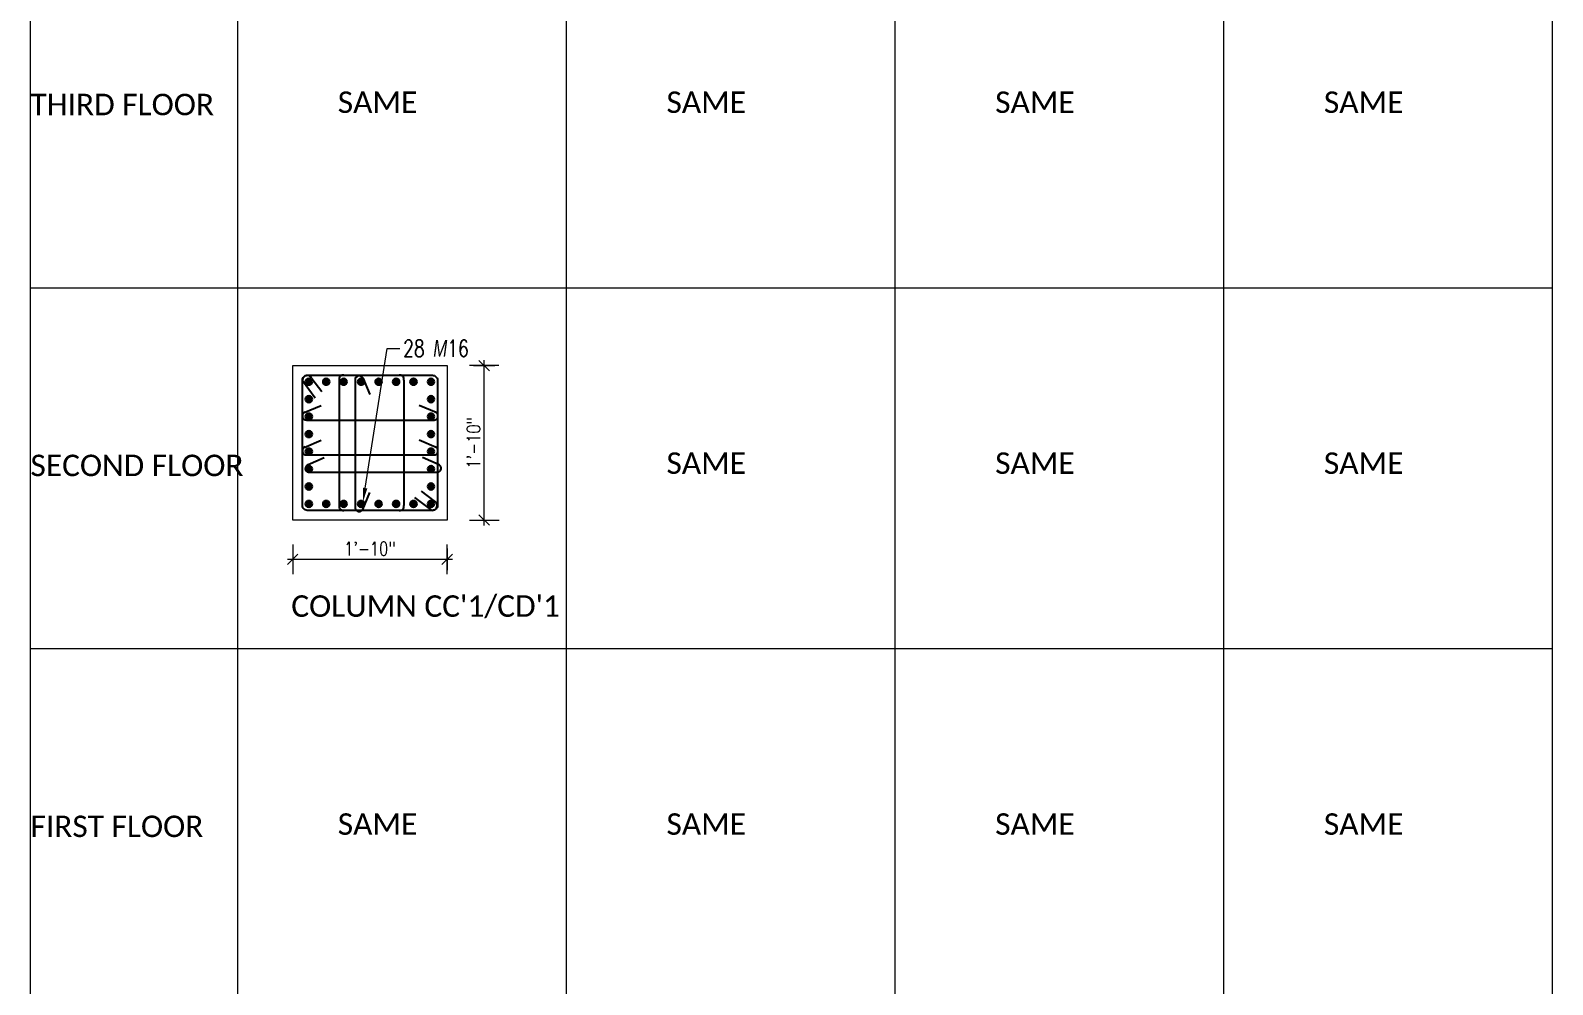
# Model space of a CAD drawing. Header units: inches. Extents: x 0 to 162649, y -36601 to -26324.
# Drawn here: x 144384.5 to 144597.5, y -29473.5 to -29340 of the extents above; entities that cross this region are included whole.
import ezdxf
from ezdxf import colors
from ezdxf.entities.mleader import LeaderData, LeaderLine
from ezdxf.math import Vec2, Vec3

# ---------------------------------------------------------------- set-up
doc = ezdxf.new("R2010")
doc.units = ezdxf.units.IN
doc.header["$MEASUREMENT"] = 0
for name, color, linetype, lineweight in [('Column', 211, 'Continuous', 9), ('dimention', 1, 'Continuous', 13), ('Line', 31, 'Continuous', 5), ('OL_AR_Text', 140, 'Continuous', 5), ('Rein', 3, 'Continuous', 30), ('Stirrups', 191, 'Continuous', 25), ('TEXT', 7, 'Continuous', 9)]:
    doc.layers.add(name, color=color, linetype=linetype, lineweight=lineweight)
doc.styles.add('1-8 Annotative Text', font='calibri.ttf', dxfattribs={"height": 0.125})
doc.styles.add('DIM', font='simplex.shx', dxfattribs={"width": 0.75})
doc.styles.add('rmtext', font='romans.shx', dxfattribs={"width": 0.8})
doc.dimstyles.new('DIM-24', dxfattribs={"dimscale": 24, "dimtxt": 0.078125, "dimasz": 0.0625, "dimexe": 0.0625, "dimexo": 0.015625, "dimgap": 0.015625, "dimtad": 1, "dimdec": 1, "dimzin": 3, "dimdsep": 46, "dimlunit": 4, "dimtxsty": 'rmtext', "dimblk": 'OBLIQUE', "dimcen": 0.09375, "dimdle": 0.03125, "dimclrd": 1, "dimclre": 1, "dimclrt": 2, "dimadec": 0, "dimazin": 0, "dimtfac": 0.75, "dimtdec": 1, "dimtix": 1, "dimtmove": 0, "dimatfit": 3, "dimfxl": 0.0625, "dimfxlon": 1, "dimfrac": 1, "dimtolj": 1, "dimtzin": 0, "dimlwd": -1, "dimlwe": 5, "dimarcsym": 0})

# ---------------------------------------------------------------- blocks, each defined once
blk = doc.blocks.new('_Oblique')
for p, q in [((-0.49, -0.49), (0.49, 0.49)), ((0, -1.37), (0, 1.38))]:
    blk.add_line(p, q)
blk = doc.blocks.new('*D809')
at = {"layer": 'Defpoints', "color": 0, "transparency": 16777216}
for p in [(144421.17, -29408.5), (144442.77, -29408.5), (144442.77, -29414)]:
    blk.add_point(p, dxfattribs=at)
at = {"layer": 'dimention', "color": 1, "lineweight": 5, "transparency": 16777216}
for p, q in [((144421.17, -29412.5), (144421.17, -29415.5)), ((144442.77, -29412.5), (144442.77, -29415.5))]:
    blk.add_line(p, q, dxfattribs=at)
at = {"layer": 'dimention', "color": 1, "transparency": 16777216}
blk.add_line((144420.42, -29414), (144443.52, -29414), dxfattribs=at)
at = {"layer": 'dimention', "color": 1, "transparency": 16777216, "xscale": 1.5, "yscale": 1.5, "zscale": 1.5, "rotation": 180}
blk.add_blockref('_Oblique', (144421.17, -29414), dxfattribs=at)
at = {"layer": 'dimention', "color": 1, "transparency": 16777216, "xscale": 1.5, "yscale": 1.5, "zscale": 1.5}
blk.add_blockref('_Oblique', (144442.77, -29414), dxfattribs=at)
at = {"layer": 'dimention', "color": 2, "transparency": 16777216, "insert": (144431.97, -29412.51), "char_height": 1.875, "attachment_point": 5, "style": 'rmtext'}
blk.add_mtext('\\A1;1\'-10"', dxfattribs=at)
blk = doc.blocks.new('*D810')
at = {"layer": 'Defpoints', "color": 0, "transparency": 16777216}
for p in [(144442.77, -29386.9), (144447.97, -29386.9), (144442.77, -29408.5)]:
    blk.add_point(p, dxfattribs=at)
at = {"layer": 'dimention', "color": 1, "lineweight": 5, "transparency": 16777216}
for p, q in [((144446.47, -29386.9), (144449.47, -29386.9)), ((144446.47, -29408.5), (144449.47, -29408.5))]:
    blk.add_line(p, q, dxfattribs=at)
at = {"layer": 'dimention', "color": 1, "transparency": 16777216}
blk.add_line((144447.97, -29409.25), (144447.97, -29386.15), dxfattribs=at)
at = {"layer": 'dimention', "color": 1, "transparency": 16777216, "xscale": 1.5, "yscale": 1.5, "zscale": 1.5}
for p, rotation in [((144447.97, -29386.9), 90), ((144447.97, -29408.5), 270)]:
    blk.add_blockref('_Oblique', p, dxfattribs=dict(at, rotation=rotation))
at = {"layer": 'dimention', "color": 2, "transparency": 16777216, "insert": (144446.48, -29397.7), "char_height": 1.875, "attachment_point": 5, "rotation": 90, "style": 'rmtext'}
blk.add_mtext('\\A1;1\'-10"', dxfattribs=at)

msp = doc.modelspace()

# ---------------------------------------------------------------- hatches: boundary and pattern name
at = {"layer": 'Rein'}
h = msp.add_hatch(color=256, dxfattribs=at)
h.dxf.hatch_style = 1
h.paths.add_polyline_path([(144423.87, -29389.15, 1), (144422.97, -29389.15, 1)])
h = msp.add_hatch(color=256, dxfattribs=at)
h.dxf.hatch_style = 1
h.paths.add_polyline_path([(144426.31, -29389.15, 1), (144425.41, -29389.15, 1)])
h = msp.add_hatch(color=256, dxfattribs=at)
h.dxf.hatch_style = 1
h.paths.add_polyline_path([(144428.75, -29389.15, 1), (144427.85, -29389.15, 1)])
h = msp.add_hatch(color=256, dxfattribs=at)
h.dxf.hatch_style = 1
h.paths.add_polyline_path([(144431.2, -29389.15, 1), (144430.3, -29389.15, 1)])
h = msp.add_hatch(color=256, dxfattribs=at)
h.dxf.hatch_style = 1
h.paths.add_polyline_path([(144433.64, -29389.15, 1), (144432.74, -29389.15, 1)])
h = msp.add_hatch(color=256, dxfattribs=at)
h.dxf.hatch_style = 1
h.paths.add_polyline_path([(144436.08, -29389.15, 1), (144435.18, -29389.15, 1)])
h = msp.add_hatch(color=256, dxfattribs=at)
h.dxf.hatch_style = 1
h.paths.add_polyline_path([(144438.52, -29389.15, 1), (144437.62, -29389.15, 1)])
h = msp.add_hatch(color=256, dxfattribs=at)
h.dxf.hatch_style = 1
h.paths.add_polyline_path([(144440.97, -29389.15, 1), (144440.07, -29389.15, 1)])
h = msp.add_hatch(color=256, dxfattribs=at)
h.dxf.hatch_style = 1
h.paths.add_polyline_path([(144423.87, -29391.59, 1), (144422.97, -29391.59, 1)])
h = msp.add_hatch(color=256, dxfattribs=at)
h.dxf.hatch_style = 1
h.paths.add_polyline_path([(144440.97, -29391.59, 1), (144440.07, -29391.59, 1)])
h = msp.add_hatch(color=256, dxfattribs=at)
h.dxf.hatch_style = 1
h.paths.add_polyline_path([(144423.87, -29394.03, 1), (144422.97, -29394.03, 1)])
h = msp.add_hatch(color=256, dxfattribs=at)
h.dxf.hatch_style = 1
h.paths.add_polyline_path([(144440.97, -29394.03, 1), (144440.07, -29394.03, 1)])
h = msp.add_hatch(color=256, dxfattribs=at)
h.dxf.hatch_style = 1
h.paths.add_polyline_path([(144423.87, -29396.48, 1), (144422.97, -29396.48, 1)])
h = msp.add_hatch(color=256, dxfattribs=at)
h.dxf.hatch_style = 1
h.paths.add_polyline_path([(144440.97, -29396.48, 1), (144440.07, -29396.48, 1)])
h = msp.add_hatch(color=256, dxfattribs=at)
h.dxf.hatch_style = 1
h.paths.add_polyline_path([(144423.87, -29398.92, 1), (144422.97, -29398.92, 1)])
h = msp.add_hatch(color=256, dxfattribs=at)
h.dxf.hatch_style = 1
h.paths.add_polyline_path([(144440.97, -29398.92, 1), (144440.07, -29398.92, 1)])
h = msp.add_hatch(color=256, dxfattribs=at)
h.dxf.hatch_style = 1
h.paths.add_polyline_path([(144423.87, -29401.36, 1), (144422.97, -29401.36, 1)])
h = msp.add_hatch(color=256, dxfattribs=at)
h.dxf.hatch_style = 1
h.paths.add_polyline_path([(144440.97, -29401.36, 1), (144440.07, -29401.36, 1)])
h = msp.add_hatch(color=256, dxfattribs=at)
h.dxf.hatch_style = 1
h.paths.add_polyline_path([(144423.87, -29403.81, 1), (144422.97, -29403.81, 1)])
h = msp.add_hatch(color=256, dxfattribs=at)
h.dxf.hatch_style = 1
h.paths.add_polyline_path([(144440.97, -29403.81, 1), (144440.07, -29403.81, 1)])
h = msp.add_hatch(color=256, dxfattribs=at)
h.dxf.hatch_style = 1
h.paths.add_polyline_path([(144423.87, -29406.25, 1), (144422.97, -29406.25, 1)])
h = msp.add_hatch(color=256, dxfattribs=at)
h.dxf.hatch_style = 1
h.paths.add_polyline_path([(144426.31, -29406.25, 1), (144425.41, -29406.25, 1)])
h = msp.add_hatch(color=256, dxfattribs=at)
h.dxf.hatch_style = 1
h.paths.add_polyline_path([(144428.75, -29406.25, 1), (144427.85, -29406.25, 1)])
h = msp.add_hatch(color=256, dxfattribs=at)
h.dxf.hatch_style = 1
h.paths.add_polyline_path([(144431.2, -29406.25, 1), (144430.3, -29406.25, 1)])
h = msp.add_hatch(color=256, dxfattribs=at)
h.dxf.hatch_style = 1
h.paths.add_polyline_path([(144433.64, -29406.25, 1), (144432.74, -29406.25, 1)])
h = msp.add_hatch(color=256, dxfattribs=at)
h.dxf.hatch_style = 1
h.paths.add_polyline_path([(144436.08, -29406.25, 1), (144435.18, -29406.25, 1)])
h = msp.add_hatch(color=256, dxfattribs=at)
h.dxf.hatch_style = 1
h.paths.add_polyline_path([(144438.52, -29406.25, 1), (144437.62, -29406.25, 1)])
h = msp.add_hatch(color=256, dxfattribs=at)
h.dxf.hatch_style = 1
h.paths.add_polyline_path([(144440.97, -29406.25, 1), (144440.07, -29406.25, 1)])

# ---------------------------------------------------------------- linework, layer by layer
at = {"layer": 'Column'}
msp.add_line((144428.33, -29388.25), (144428.56, -29388.25), dxfattribs=at)
msp.add_lwpolyline([(144421.17, -29386.9), (144442.77, -29386.9), (144442.77, -29408.5), (144421.17, -29408.5)], close=True, dxfattribs=at)
at = {"layer": 'Line'}
for p, q in [((144384.47, -29607), (144384.47, -29073)), ((144413.47, -29578), (144413.47, -29073)), ((144459.47, -29578), (144459.47, -29073)), ((144505.47, -29578), (144505.47, -29073)), ((144551.47, -29578), (144551.47, -29073)), ((144597.47, -29607), (144597.47, -29073)), ((144384.47, -29376), (144597.47, -29376)), ((144384.47, -29426.5), (144597.47, -29426.5))]:
    msp.add_line(p, q, dxfattribs=at)
at = {"layer": 'Rein'}
for centre in [(144423.42, -29389.15), (144425.86, -29389.15), (144428.3, -29389.15), (144430.75, -29389.15), (144433.19, -29389.15), (144435.63, -29389.15), (144438.07, -29389.15), (144440.52, -29389.15), (144423.42, -29391.59), (144440.52, -29391.59), (144423.42, -29394.03), (144440.52, -29394.03), (144423.42, -29396.48), (144440.52, -29396.48), (144423.42, -29398.92), (144440.52, -29398.92), (144423.42, -29401.36), (144440.52, -29401.36), (144423.42, -29403.81), (144440.52, -29403.81), (144423.42, -29406.25), (144425.86, -29406.25), (144428.3, -29406.25), (144430.75, -29406.25), (144433.19, -29406.25), (144435.63, -29406.25), (144438.07, -29406.25), (144440.52, -29406.25)]:
    msp.add_circle(centre, 0.45, dxfattribs=at)
at = {"layer": 'Stirrups'}
for p, q in [((144422.52, -29389), (144424.32, -29391.4)), ((144423.86, -29388.7), (144425.22, -29390.5)), ((144427.66, -29388.92), (144427.66, -29406.73)), ((144429.91, -29388.92), (144429.91, -29406.79)), ((144430.96, -29388.59), (144431.97, -29390.95)), ((144436.72, -29388.92), (144436.72, -29406.47)), ((144422.79, -29393.47), (144425.14, -29392.46)), ((144441.23, -29393.47), (144438.87, -29392.46)), ((144423.12, -29394.52), (144440.99, -29394.52)), ((144422.79, -29398.33), (144425.14, -29397.32)), ((144441.23, -29398.33), (144438.87, -29397.32)), ((144423.12, -29399.38), (144440.99, -29399.38)), ((144423.24, -29400.78), (144425.59, -29399.77)), ((144441.68, -29400.78), (144439.32, -29399.77)), ((144423.57, -29401.82), (144441.44, -29401.82)), ((144440.97, -29405.81), (144439.17, -29404.45)), ((144430.96, -29407.03), (144431.97, -29404.67)), ((144440.66, -29407.15), (144438.27, -29405.35))]:
    msp.add_line(p, q, dxfattribs=at)
msp.add_lwpolyline([(144423.19, -29388.25), (144440.74, -29388.25, -0.414214), (144441.42, -29388.92), (144441.42, -29406.47, -0.414214), (144440.74, -29407.15), (144423.19, -29407.15, -0.414214), (144422.52, -29406.47), (144422.52, -29388.92, -0.414214)], format="xyb", close=True, dxfattribs=at)
for centre, radius, start, end in [((144423.22, -29388.98), 0.7, 23.7791, 175.3085), ((144428.21, -29388.79), 0.561, 76.7473, 193.2527), ((144430.47, -29388.88), 0.563, 15.9324, 184.7989), ((144436.18, -29388.79), 0.561, 346.7473, 103.2527), ((144423.07, -29393.95), 0.563, 105.9324, 274.7989), ((144440.94, -29393.95), 0.563, 265.2011, 74.0676), ((144423.07, -29398.82), 0.563, 105.9324, 274.7989), ((144440.94, -29398.82), 0.563, 265.2011, 74.0676), ((144423.52, -29401.26), 0.563, 105.9324, 274.7989), ((144441.39, -29401.26), 0.563, 265.2011, 74.0676), ((144428.21, -29406.6), 0.561, 166.7473, 283.2527), ((144430.47, -29406.75), 0.563, 175.2011, 344.0676), ((144436.18, -29406.6), 0.561, 256.7473, 13.2527), ((144440.68, -29406.45), 0.7, 274.6915, 66.2209)]:
    msp.add_arc(centre, radius, start, end, dxfattribs=at)

# ---------------------------------------------------------------- texts
at = {"layer": 'OL_AR_Text', "char_height": 3, "attachment_point": 1, "style": '1-8 Annotative Text'}
for s, insert in [('THIRD FLOOR', (144384.47, -29348.86)), ('SAME', (144427.47, -29348.54)), ('SAME', (144473.47, -29348.54)), ('SAME', (144519.47, -29348.54)), ('SAME', (144565.47, -29348.54)), ('SECOND FLOOR', (144384.47, -29399.36)), ('SAME', (144473.47, -29399.04)), ('SAME', (144519.47, -29399.04)), ('SAME', (144565.47, -29399.04)), ('FIRST FLOOR', (144384.47, -29449.86)), ('SAME', (144427.47, -29449.54)), ('SAME', (144473.47, -29449.54)), ('SAME', (144519.47, -29449.54)), ('SAME', (144565.47, -29449.54))]:
    msp.add_mtext_dynamic_manual_height_columns(s, width=432.2308, gutter_width=60, heights=[0], dxfattribs=dict(at, insert=insert))
at = {"layer": 'OL_AR_Text', "insert": (144420.97, -29419.04), "char_height": 3, "attachment_point": 1, "style": '1-8 Annotative Text'}
msp.add_mtext("COLUMN CC'1/CD'1", dxfattribs=at)

# ---------------------------------------------------------------- dimensions: what is measured, and where the dimension line sits
at = {"layer": 'dimention'}
dim = msp.add_linear_dim(base=(144447.97, -29386.9), p1=(144442.77, -29408.5), p2=(144442.77, -29386.9), angle=90, text='1\'-10"', dimstyle='DIM-24', dxfattribs=at)
dim.commit()
dim.dimension.update_dxf_attribs({"geometry": '*D810', "text_midpoint": (144446.48, -29397.7)})
dim = msp.add_linear_dim(base=(144442.77, -29414), p1=(144421.17, -29408.5), p2=(144442.77, -29408.5), text='1\'-10"', dimstyle='DIM-24', dxfattribs=at)
dim.commit()
dim.dimension.update_dxf_attribs({"geometry": '*D809', "text_midpoint": (144431.97, -29412.51)})

# ---------------------------------------------------------------- leaders
at = {"layer": 'TEXT'}
ml = msp.add_multileader_mtext('Standard', dxfattribs=at)
ml.set_content('28 {\\Fgothici|c0;M}16', color=256, style='DIM')
ml.set_leader_properties(color=1, linetype='ByLayer', lineweight=9)
ml.build(insert=Vec2(0, 0))
ml.multileader.update_dxf_attribs({"text_right_attachment_type": 2, "dogleg_length": 0.25, "arrow_head_size": 1.88, "scale": 40})
ctx = ml.context
ctx.base_point, ctx.scale, ctx.char_height, ctx.arrow_head_size, ctx.landing_gap_size, ctx.plane_origin = Vec3(144436.15, -29384.49), 40, 2.3438, 1.88, 0.469, Vec3(144491.96, -29390.14)
ctx.right_attachment = 2
notes = []
notes.append((ctx, [(0, (1, 1, 0), (144434.39, -29384.49), (1, 0), 1.76, [(0, [(144431.02, -29405.89)], 0, [])])]))
ctx.mtext.insert, ctx.mtext.flow_direction = Vec3(144436.62, -29383.31), 5
for ctx, leaders in notes:
    for number, flags, end, landing, length, lines in leaders:
        leader = LeaderData()
        leader.index, (leader.has_last_leader_line, leader.has_dogleg_vector, leader.attachment_direction) = number, flags
        leader.last_leader_point, leader.dogleg_vector, leader.dogleg_length = Vec3(end), Vec3(landing), length
        for number, points, colour, breaks in lines:
            line = LeaderLine()
            line.index, line.vertices, line.color, line.breaks = number, Vec3.list(points), colors.encode_raw_color(colour), breaks
            leader.lines.append(line)
        ctx.leaders.append(leader)

doc.saveas('drawing.dxf')
